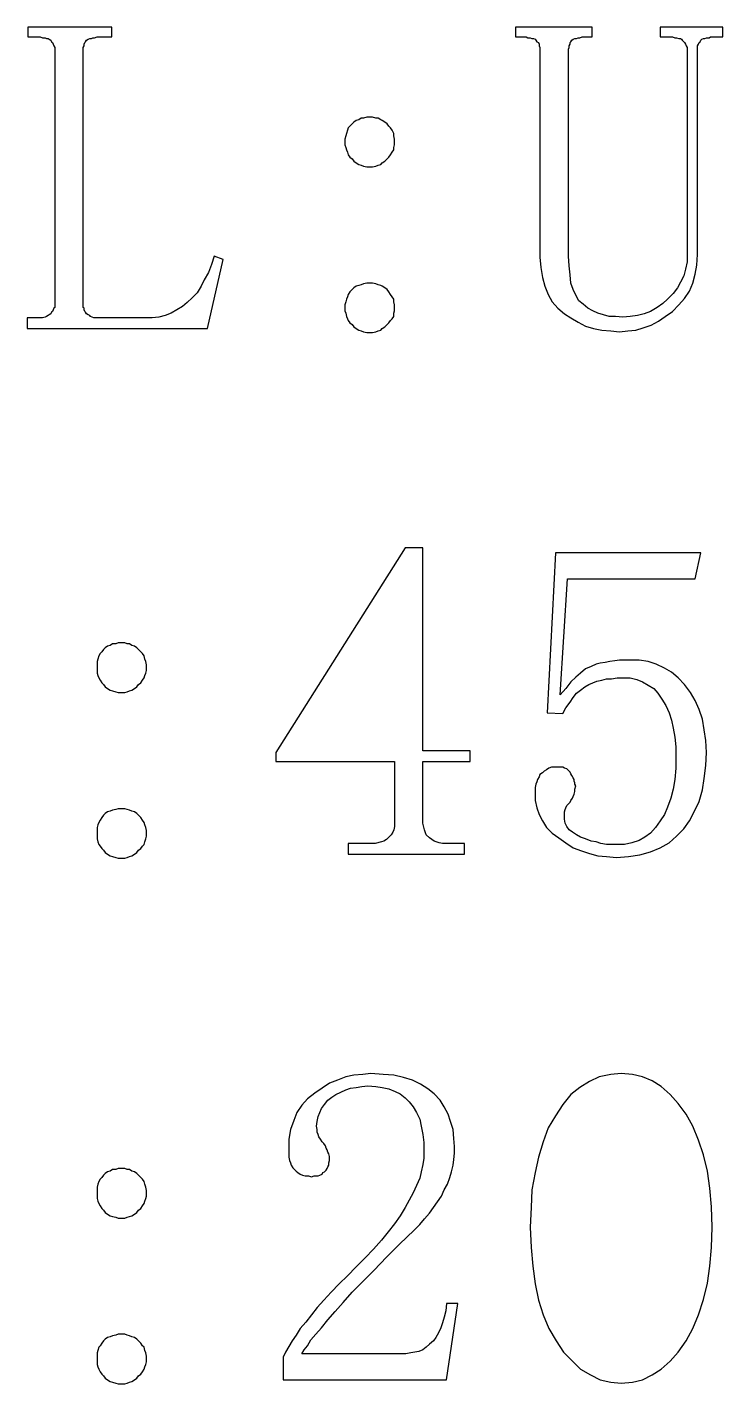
# Model space of a CAD drawing. Extents: x -275 to 275, y -225 to 225.
# Drawn here: x -250.18 to -241.62, y -192.98 to -176.28 of the extents above; entities that cross this region are included whole.
import ezdxf

# ---------------------------------------------------------------- set-up
doc = ezdxf.new("R2010")
doc.units = 0
doc.header["$MEASUREMENT"] = 0
doc.layers.get('0').update_dxf_attribs({"linetype": 'CONTINUOUS'})

msp = doc.modelspace()

# ---------------------------------------------------------------- linework, layer by layer
for points in [[(-249.49, -179.7), (-249.49, -179.68), (-249.49, -179.68), (-249.49, -176.57), (-249.49, -176.57), (-249.49, -176.55), (-249.49, -176.55), (-249.49, -176.53), (-249.49, -176.53), (-249.48, -176.51), (-249.48, -176.51), (-249.48, -176.49), (-249.48, -176.49), (-249.47, -176.47), (-249.47, -176.47), (-249.46, -176.46), (-249.46, -176.46), (-249.45, -176.44), (-249.45, -176.44), (-249.43, -176.43), (-249.43, -176.43), (-249.41, -176.42), (-249.41, -176.42), (-249.39, -176.42), (-249.39, -176.42), (-249.37, -176.41), (-249.37, -176.41), (-249.35, -176.41), (-249.35, -176.41), (-249.32, -176.4), (-249.32, -176.4), (-249.3, -176.4), (-249.3, -176.4), (-249.14, -176.4), (-249.14, -176.4), (-249.14, -176.28), (-249.14, -176.28), (-250.17, -176.28), (-250.17, -176.28), (-250.17, -176.4), (-250.17, -176.4), (-250.05, -176.4), (-250.05, -176.4), (-250.02, -176.4), (-250.02, -176.4), (-249.99, -176.41), (-249.99, -176.41), (-249.96, -176.41), (-249.96, -176.41), (-249.94, -176.42), (-249.94, -176.42), (-249.92, -176.42), (-249.92, -176.42), (-249.91, -176.43), (-249.91, -176.43), (-249.89, -176.44), (-249.89, -176.44), (-249.88, -176.46), (-249.88, -176.46), (-249.87, -176.47), (-249.87, -176.47), (-249.86, -176.49), (-249.86, -176.49), (-249.85, -176.51), (-249.85, -176.51), (-249.84, -176.53), (-249.84, -176.53), (-249.84, -176.55), (-249.84, -176.55), (-249.84, -176.57), (-249.84, -176.57), (-249.84, -179.68), (-249.84, -179.68), (-249.84, -179.7), (-249.84, -179.7), (-249.84, -179.73), (-249.84, -179.73), (-249.85, -179.74), (-249.85, -179.74), (-249.86, -179.76), (-249.86, -179.76), (-249.87, -179.78), (-249.87, -179.78), (-249.88, -179.79), (-249.88, -179.79), (-249.89, -179.81), (-249.89, -179.81), (-249.91, -179.82), (-249.91, -179.82), (-249.92, -179.83), (-249.92, -179.83), (-249.94, -179.84), (-249.94, -179.84), (-249.96, -179.85), (-249.96, -179.85), (-249.99, -179.86), (-249.99, -179.86), (-250.02, -179.86), (-250.02, -179.86), (-250.05, -179.86), (-250.05, -179.86), (-250.18, -179.86), (-250.18, -179.86), (-250.18, -179.99), (-250.18, -179.99), (-247.96, -179.99), (-247.96, -179.99), (-247.77, -179.14), (-247.77, -179.14), (-247.88, -179.1), (-247.88, -179.1), (-247.91, -179.2), (-247.91, -179.2), (-247.95, -179.3), (-247.95, -179.3), (-248, -179.39), (-248, -179.39), (-248.04, -179.47), (-248.04, -179.47), (-248.09, -179.55), (-248.09, -179.55), (-248.15, -179.61), (-248.15, -179.61), (-248.21, -179.67), (-248.21, -179.67), (-248.27, -179.72), (-248.27, -179.72), (-248.34, -179.76), (-248.34, -179.76), (-248.41, -179.8), (-248.41, -179.8), (-248.48, -179.83), (-248.48, -179.83), (-248.56, -179.85), (-248.56, -179.85), (-248.64, -179.86), (-248.64, -179.86), (-248.73, -179.86), (-248.73, -179.86), (-249.31, -179.86), (-249.31, -179.86), (-249.33, -179.86), (-249.33, -179.86), (-249.36, -179.86), (-249.36, -179.86), (-249.38, -179.85), (-249.38, -179.85), (-249.4, -179.84), (-249.4, -179.84), (-249.41, -179.83), (-249.41, -179.83), (-249.43, -179.82), (-249.43, -179.82), (-249.45, -179.81), (-249.45, -179.81), (-249.46, -179.79), (-249.46, -179.79), (-249.47, -179.78), (-249.47, -179.78), (-249.48, -179.76), (-249.48, -179.76), (-249.48, -179.74), (-249.48, -179.74), (-249.49, -179.73), (-249.49, -179.73), (-249.49, -179.7)], [(-242.76, -179.84), (-242.85, -179.85), (-242.85, -179.85), (-242.94, -179.84), (-242.94, -179.84), (-243.02, -179.84), (-243.02, -179.84), (-243.09, -179.82), (-243.09, -179.82), (-243.16, -179.8), (-243.16, -179.8), (-243.22, -179.77), (-243.22, -179.77), (-243.28, -179.74), (-243.28, -179.74), (-243.34, -179.69), (-243.34, -179.69), (-243.39, -179.65), (-243.39, -179.65), (-243.43, -179.58), (-243.43, -179.58), (-243.46, -179.51), (-243.46, -179.51), (-243.49, -179.43), (-243.49, -179.43), (-243.5, -179.33), (-243.5, -179.33), (-243.51, -179.22), (-243.51, -179.22), (-243.52, -179.1), (-243.52, -179.1), (-243.52, -176.57), (-243.52, -176.57), (-243.52, -176.55), (-243.52, -176.55), (-243.51, -176.53), (-243.51, -176.53), (-243.51, -176.51), (-243.51, -176.51), (-243.5, -176.49), (-243.5, -176.49), (-243.5, -176.47), (-243.5, -176.47), (-243.49, -176.46), (-243.49, -176.46), (-243.48, -176.44), (-243.48, -176.44), (-243.46, -176.43), (-243.46, -176.43), (-243.44, -176.42), (-243.44, -176.42), (-243.42, -176.42), (-243.42, -176.42), (-243.4, -176.41), (-243.4, -176.41), (-243.38, -176.41), (-243.38, -176.41), (-243.35, -176.4), (-243.35, -176.4), (-243.32, -176.4), (-243.32, -176.4), (-243.23, -176.4), (-243.23, -176.4), (-243.23, -176.28), (-243.23, -176.28), (-244.17, -176.28), (-244.17, -176.28), (-244.17, -176.4), (-244.17, -176.4), (-244.07, -176.4), (-244.07, -176.4), (-244.04, -176.4), (-244.04, -176.4), (-244.02, -176.41), (-244.02, -176.41), (-243.99, -176.41), (-243.99, -176.41), (-243.97, -176.42), (-243.97, -176.42), (-243.95, -176.42), (-243.95, -176.42), (-243.93, -176.43), (-243.93, -176.43), (-243.92, -176.44), (-243.92, -176.44), (-243.91, -176.46), (-243.91, -176.46), (-243.89, -176.47), (-243.89, -176.47), (-243.88, -176.49), (-243.88, -176.49), (-243.88, -176.51), (-243.88, -176.51), (-243.87, -176.53), (-243.87, -176.53), (-243.87, -176.55), (-243.87, -176.55), (-243.87, -176.57), (-243.87, -176.57), (-243.87, -179.11), (-243.87, -179.11), (-243.86, -179.24), (-243.86, -179.24), (-243.84, -179.36), (-243.84, -179.36), (-243.81, -179.47), (-243.81, -179.47), (-243.77, -179.57), (-243.77, -179.57), (-243.72, -179.66), (-243.72, -179.66), (-243.65, -179.74), (-243.65, -179.74), (-243.57, -179.81), (-243.57, -179.81), (-243.49, -179.86), (-243.49, -179.86), (-243.4, -179.91), (-243.4, -179.91), (-243.31, -179.96), (-243.31, -179.96), (-243.21, -179.99), (-243.21, -179.99), (-243.11, -180.01), (-243.11, -180.01), (-243, -180.02), (-243, -180.02), (-242.89, -180.03), (-242.89, -180.03), (-242.79, -180.02), (-242.79, -180.02), (-242.69, -180.01), (-242.69, -180.01), (-242.6, -179.98), (-242.6, -179.98), (-242.5, -179.95), (-242.5, -179.95), (-242.41, -179.9), (-242.41, -179.9), (-242.33, -179.84), (-242.33, -179.84), (-242.24, -179.78), (-242.24, -179.78), (-242.16, -179.7), (-242.16, -179.7), (-242.09, -179.62), (-242.09, -179.62), (-242.03, -179.53), (-242.03, -179.53), (-241.99, -179.43), (-241.99, -179.43), (-241.96, -179.32), (-241.96, -179.32), (-241.94, -179.21), (-241.94, -179.21), (-241.93, -179.08), (-241.93, -179.08), (-241.93, -176.57), (-241.93, -176.57), (-241.93, -176.55), (-241.93, -176.55), (-241.93, -176.53), (-241.93, -176.53), (-241.93, -176.51), (-241.93, -176.51), (-241.92, -176.49), (-241.92, -176.49), (-241.91, -176.47), (-241.91, -176.47), (-241.9, -176.46), (-241.9, -176.46), (-241.89, -176.44), (-241.89, -176.44), (-241.88, -176.43), (-241.88, -176.43), (-241.86, -176.42), (-241.86, -176.42), (-241.84, -176.42), (-241.84, -176.42), (-241.82, -176.41), (-241.82, -176.41), (-241.79, -176.41), (-241.79, -176.41), (-241.77, -176.4), (-241.77, -176.4), (-241.74, -176.4), (-241.74, -176.4), (-241.62, -176.4), (-241.62, -176.4), (-241.62, -176.28), (-241.62, -176.28), (-242.39, -176.28), (-242.39, -176.28), (-242.39, -176.4), (-242.39, -176.4), (-242.27, -176.4), (-242.27, -176.4), (-242.24, -176.4), (-242.24, -176.4), (-242.21, -176.41), (-242.21, -176.41), (-242.19, -176.41), (-242.19, -176.41), (-242.16, -176.42), (-242.16, -176.42), (-242.14, -176.42), (-242.14, -176.42), (-242.13, -176.43), (-242.13, -176.43), (-242.12, -176.44), (-242.12, -176.44), (-242.1, -176.46), (-242.1, -176.46), (-242.09, -176.47), (-242.09, -176.47), (-242.08, -176.49), (-242.08, -176.49), (-242.07, -176.51), (-242.07, -176.51), (-242.06, -176.53), (-242.06, -176.53), (-242.06, -176.55), (-242.06, -176.55), (-242.06, -176.57), (-242.06, -176.57), (-242.06, -179.08), (-242.06, -179.08), (-242.06, -179.17), (-242.06, -179.17), (-242.08, -179.26), (-242.08, -179.26), (-242.1, -179.34), (-242.1, -179.34), (-242.14, -179.42), (-242.14, -179.42), (-242.18, -179.49), (-242.18, -179.49), (-242.23, -179.56), (-242.23, -179.56), (-242.3, -179.63), (-242.3, -179.63), (-242.36, -179.68), (-242.36, -179.68), (-242.43, -179.73), (-242.43, -179.73), (-242.51, -179.78), (-242.51, -179.78), (-242.59, -179.81), (-242.59, -179.81), (-242.67, -179.83), (-242.67, -179.83), (-242.76, -179.84)], [(-245.66, -177.73), (-245.66, -177.69), (-245.66, -177.69), (-245.66, -177.66), (-245.66, -177.66), (-245.67, -177.62), (-245.67, -177.62), (-245.67, -177.59), (-245.67, -177.59), (-245.69, -177.55), (-245.69, -177.55), (-245.71, -177.52), (-245.71, -177.52), (-245.73, -177.5), (-245.73, -177.5), (-245.75, -177.47), (-245.75, -177.47), (-245.78, -177.45), (-245.78, -177.45), (-245.81, -177.43), (-245.81, -177.43), (-245.83, -177.42), (-245.83, -177.42), (-245.86, -177.4), (-245.86, -177.4), (-245.89, -177.4), (-245.89, -177.4), (-245.93, -177.39), (-245.93, -177.39), (-245.96, -177.39), (-245.96, -177.39), (-246, -177.39), (-246, -177.39), (-246.04, -177.4), (-246.04, -177.4), (-246.07, -177.4), (-246.07, -177.4), (-246.1, -177.42), (-246.1, -177.42), (-246.13, -177.43), (-246.13, -177.43), (-246.16, -177.45), (-246.16, -177.45), (-246.18, -177.47), (-246.18, -177.47), (-246.21, -177.5), (-246.21, -177.5), (-246.23, -177.52), (-246.23, -177.52), (-246.24, -177.55), (-246.24, -177.55), (-246.25, -177.59), (-246.25, -177.59), (-246.26, -177.62), (-246.26, -177.62), (-246.27, -177.66), (-246.27, -177.66), (-246.27, -177.69), (-246.27, -177.69), (-246.27, -177.73), (-246.27, -177.73), (-246.26, -177.76), (-246.26, -177.76), (-246.25, -177.79), (-246.25, -177.79), (-246.24, -177.82), (-246.24, -177.82), (-246.23, -177.85), (-246.23, -177.85), (-246.21, -177.88), (-246.21, -177.88), (-246.18, -177.9), (-246.18, -177.9), (-246.16, -177.93), (-246.16, -177.93), (-246.13, -177.95), (-246.13, -177.95), (-246.1, -177.97), (-246.1, -177.97), (-246.07, -177.98), (-246.07, -177.98), (-246.04, -177.99), (-246.04, -177.99), (-246, -178), (-246, -178), (-245.96, -178), (-245.96, -178), (-245.93, -178), (-245.93, -178), (-245.89, -177.99), (-245.89, -177.99), (-245.86, -177.98), (-245.86, -177.98), (-245.83, -177.97), (-245.83, -177.97), (-245.81, -177.95), (-245.81, -177.95), (-245.78, -177.93), (-245.78, -177.93), (-245.75, -177.9), (-245.75, -177.9), (-245.73, -177.88), (-245.73, -177.88), (-245.71, -177.85), (-245.71, -177.85), (-245.69, -177.82), (-245.69, -177.82), (-245.67, -177.79), (-245.67, -177.79), (-245.67, -177.76), (-245.67, -177.76), (-245.66, -177.73)], [(-245.66, -179.77), (-245.66, -179.74), (-245.66, -179.74), (-245.66, -179.7), (-245.66, -179.7), (-245.67, -179.66), (-245.67, -179.66), (-245.67, -179.63), (-245.67, -179.63), (-245.69, -179.6), (-245.69, -179.6), (-245.71, -179.57), (-245.71, -179.57), (-245.73, -179.54), (-245.73, -179.54), (-245.75, -179.51), (-245.75, -179.51), (-245.78, -179.49), (-245.78, -179.49), (-245.81, -179.47), (-245.81, -179.47), (-245.83, -179.46), (-245.83, -179.46), (-245.86, -179.45), (-245.86, -179.45), (-245.89, -179.44), (-245.89, -179.44), (-245.93, -179.43), (-245.93, -179.43), (-245.96, -179.43), (-245.96, -179.43), (-246, -179.43), (-246, -179.43), (-246.04, -179.44), (-246.04, -179.44), (-246.07, -179.45), (-246.07, -179.45), (-246.1, -179.46), (-246.1, -179.46), (-246.13, -179.47), (-246.13, -179.47), (-246.16, -179.49), (-246.16, -179.49), (-246.18, -179.51), (-246.18, -179.51), (-246.21, -179.54), (-246.21, -179.54), (-246.23, -179.57), (-246.23, -179.57), (-246.24, -179.6), (-246.24, -179.6), (-246.25, -179.63), (-246.25, -179.63), (-246.26, -179.66), (-246.26, -179.66), (-246.27, -179.7), (-246.27, -179.7), (-246.27, -179.74), (-246.27, -179.74), (-246.27, -179.77), (-246.27, -179.77), (-246.26, -179.8), (-246.26, -179.8), (-246.25, -179.84), (-246.25, -179.84), (-246.24, -179.87), (-246.24, -179.87), (-246.23, -179.89), (-246.23, -179.89), (-246.21, -179.92), (-246.21, -179.92), (-246.18, -179.94), (-246.18, -179.94), (-246.16, -179.97), (-246.16, -179.97), (-246.13, -179.99), (-246.13, -179.99), (-246.1, -180.01), (-246.1, -180.01), (-246.07, -180.02), (-246.07, -180.02), (-246.04, -180.03), (-246.04, -180.03), (-246, -180.04), (-246, -180.04), (-245.96, -180.04), (-245.96, -180.04), (-245.93, -180.04), (-245.93, -180.04), (-245.89, -180.03), (-245.89, -180.03), (-245.86, -180.02), (-245.86, -180.02), (-245.83, -180.01), (-245.83, -180.01), (-245.81, -179.99), (-245.81, -179.99), (-245.78, -179.97), (-245.78, -179.97), (-245.75, -179.94), (-245.75, -179.94), (-245.73, -179.92), (-245.73, -179.92), (-245.71, -179.89), (-245.71, -179.89), (-245.69, -179.87), (-245.69, -179.87), (-245.67, -179.84), (-245.67, -179.84), (-245.67, -179.8), (-245.67, -179.8), (-245.66, -179.77)], [(-245.31, -182.69), (-245.53, -182.69), (-245.53, -182.69), (-247.12, -185.21), (-247.12, -185.21), (-247.12, -185.32), (-247.12, -185.32), (-245.66, -185.32), (-245.66, -185.32), (-245.66, -186.12), (-245.66, -186.12), (-245.67, -186.16), (-245.67, -186.16), (-245.68, -186.19), (-245.68, -186.19), (-245.7, -186.22), (-245.7, -186.22), (-245.76, -186.28), (-245.76, -186.28), (-245.79, -186.3), (-245.79, -186.3), (-245.82, -186.31), (-245.82, -186.31), (-245.9, -186.33), (-245.9, -186.33), (-246.23, -186.33), (-246.23, -186.33), (-246.23, -186.46), (-246.23, -186.46), (-244.8, -186.46), (-244.8, -186.46), (-244.8, -186.33), (-244.8, -186.33), (-245.07, -186.33), (-245.07, -186.33), (-245.11, -186.32), (-245.11, -186.32), (-245.17, -186.3), (-245.17, -186.3), (-245.23, -186.26), (-245.23, -186.26), (-245.27, -186.22), (-245.27, -186.22), (-245.29, -186.16), (-245.29, -186.16), (-245.31, -186.08), (-245.31, -186.08), (-245.31, -185.32), (-245.31, -185.32), (-244.73, -185.32), (-244.73, -185.32), (-244.73, -185.19), (-244.73, -185.19), (-245.31, -185.19), (-245.31, -185.19), (-245.31, -182.69)], [(-242.65, -184.07), (-242.77, -184.07), (-242.77, -184.07), (-242.83, -184.07), (-242.83, -184.07), (-242.89, -184.07), (-242.89, -184.07), (-242.95, -184.08), (-242.95, -184.08), (-243.01, -184.09), (-243.01, -184.09), (-243.07, -184.1), (-243.07, -184.1), (-243.13, -184.11), (-243.13, -184.11), (-243.18, -184.12), (-243.18, -184.12), (-243.24, -184.15), (-243.24, -184.15), (-243.31, -184.18), (-243.31, -184.18), (-243.37, -184.23), (-243.37, -184.23), (-243.43, -184.28), (-243.43, -184.28), (-243.49, -184.34), (-243.49, -184.34), (-243.55, -184.42), (-243.55, -184.42), (-243.62, -184.5), (-243.62, -184.5), (-243.53, -183.07), (-243.53, -183.07), (-241.96, -183.07), (-241.96, -183.07), (-241.89, -182.75), (-241.89, -182.75), (-243.68, -182.75), (-243.68, -182.75), (-243.78, -184.72), (-243.78, -184.72), (-243.59, -184.73), (-243.59, -184.73), (-243.55, -184.66), (-243.55, -184.66), (-243.5, -184.59), (-243.5, -184.59), (-243.46, -184.53), (-243.46, -184.53), (-243.42, -184.48), (-243.42, -184.48), (-243.37, -184.44), (-243.37, -184.44), (-243.32, -184.4), (-243.32, -184.4), (-243.27, -184.37), (-243.27, -184.37), (-243.22, -184.35), (-243.22, -184.35), (-243.17, -184.33), (-243.17, -184.33), (-243.11, -184.32), (-243.11, -184.32), (-243.05, -184.3), (-243.05, -184.3), (-242.99, -184.3), (-242.99, -184.3), (-242.92, -184.29), (-242.92, -184.29), (-242.85, -184.29), (-242.85, -184.29), (-242.76, -184.29), (-242.76, -184.29), (-242.68, -184.31), (-242.68, -184.31), (-242.61, -184.34), (-242.61, -184.34), (-242.54, -184.38), (-242.54, -184.38), (-242.47, -184.42), (-242.47, -184.42), (-242.42, -184.48), (-242.42, -184.48), (-242.37, -184.55), (-242.37, -184.55), (-242.32, -184.63), (-242.32, -184.63), (-242.28, -184.72), (-242.28, -184.72), (-242.25, -184.81), (-242.25, -184.81), (-242.23, -184.91), (-242.23, -184.91), (-242.21, -185.02), (-242.21, -185.02), (-242.2, -185.14), (-242.2, -185.14), (-242.2, -185.26), (-242.2, -185.26), (-242.2, -185.4), (-242.2, -185.4), (-242.21, -185.54), (-242.21, -185.54), (-242.23, -185.66), (-242.23, -185.66), (-242.26, -185.77), (-242.26, -185.77), (-242.3, -185.88), (-242.3, -185.88), (-242.34, -185.97), (-242.34, -185.97), (-242.39, -186.05), (-242.39, -186.05), (-242.45, -186.13), (-242.45, -186.13), (-242.51, -186.2), (-242.51, -186.2), (-242.58, -186.25), (-242.58, -186.25), (-242.65, -186.29), (-242.65, -186.29), (-242.74, -186.32), (-242.74, -186.32), (-242.83, -186.34), (-242.83, -186.34), (-242.92, -186.34), (-242.92, -186.34), (-242.99, -186.34), (-242.99, -186.34), (-243.05, -186.34), (-243.05, -186.34), (-243.12, -186.33), (-243.12, -186.33), (-243.18, -186.31), (-243.18, -186.31), (-243.24, -186.3), (-243.24, -186.3), (-243.31, -186.27), (-243.31, -186.27), (-243.37, -186.25), (-243.37, -186.25), (-243.42, -186.22), (-243.42, -186.22), (-243.47, -186.19), (-243.47, -186.19), (-243.51, -186.16), (-243.51, -186.16), (-243.54, -186.12), (-243.54, -186.12), (-243.56, -186.08), (-243.56, -186.08), (-243.57, -186.03), (-243.57, -186.03), (-243.57, -185.98), (-243.57, -185.98), (-243.57, -185.96), (-243.57, -185.96), (-243.57, -185.94), (-243.57, -185.94), (-243.56, -185.91), (-243.56, -185.91), (-243.55, -185.89), (-243.55, -185.89), (-243.54, -185.86), (-243.54, -185.86), (-243.52, -185.84), (-243.52, -185.84), (-243.5, -185.82), (-243.5, -185.82), (-243.49, -185.8), (-243.49, -185.8), (-243.47, -185.77), (-243.47, -185.77), (-243.46, -185.75), (-243.46, -185.75), (-243.45, -185.72), (-243.45, -185.72), (-243.44, -185.69), (-243.44, -185.69), (-243.44, -185.66), (-243.44, -185.66), (-243.43, -185.62), (-243.43, -185.62), (-243.44, -185.6), (-243.44, -185.6), (-243.44, -185.58), (-243.44, -185.58), (-243.45, -185.56), (-243.45, -185.56), (-243.45, -185.54), (-243.45, -185.54), (-243.46, -185.52), (-243.46, -185.52), (-243.48, -185.49), (-243.48, -185.49), (-243.49, -185.47), (-243.49, -185.47), (-243.5, -185.45), (-243.5, -185.45), (-243.52, -185.43), (-243.52, -185.43), (-243.54, -185.41), (-243.54, -185.41), (-243.57, -185.4), (-243.57, -185.4), (-243.59, -185.39), (-243.59, -185.39), (-243.62, -185.39), (-243.62, -185.39), (-243.66, -185.39), (-243.66, -185.39), (-243.7, -185.39), (-243.7, -185.39), (-243.73, -185.39), (-243.73, -185.39), (-243.76, -185.4), (-243.76, -185.4), (-243.79, -185.42), (-243.79, -185.42), (-243.82, -185.44), (-243.82, -185.44), (-243.84, -185.46), (-243.84, -185.46), (-243.87, -185.48), (-243.87, -185.48), (-243.88, -185.51), (-243.88, -185.51), (-243.9, -185.54), (-243.9, -185.54), (-243.91, -185.57), (-243.91, -185.57), (-243.92, -185.6), (-243.92, -185.6), (-243.93, -185.64), (-243.93, -185.64), (-243.93, -185.67), (-243.93, -185.67), (-243.93, -185.71), (-243.93, -185.71), (-243.93, -185.8), (-243.93, -185.8), (-243.91, -185.89), (-243.91, -185.89), (-243.88, -185.97), (-243.88, -185.97), (-243.84, -186.05), (-243.84, -186.05), (-243.79, -186.13), (-243.79, -186.13), (-243.72, -186.2), (-243.72, -186.2), (-243.64, -186.26), (-243.64, -186.26), (-243.55, -186.32), (-243.55, -186.32), (-243.46, -186.38), (-243.46, -186.38), (-243.36, -186.42), (-243.36, -186.42), (-243.26, -186.45), (-243.26, -186.45), (-243.16, -186.48), (-243.16, -186.48), (-243.05, -186.49), (-243.05, -186.49), (-242.93, -186.5), (-242.93, -186.5), (-242.78, -186.49), (-242.78, -186.49), (-242.64, -186.47), (-242.64, -186.47), (-242.51, -186.43), (-242.51, -186.43), (-242.39, -186.38), (-242.39, -186.38), (-242.28, -186.32), (-242.28, -186.32), (-242.19, -186.24), (-242.19, -186.24), (-242.1, -186.15), (-242.1, -186.15), (-242.03, -186.05), (-242.03, -186.05), (-241.97, -185.93), (-241.97, -185.93), (-241.91, -185.81), (-241.91, -185.81), (-241.87, -185.67), (-241.87, -185.67), (-241.85, -185.53), (-241.85, -185.53), (-241.83, -185.37), (-241.83, -185.37), (-241.82, -185.21), (-241.82, -185.21), (-241.83, -185.06), (-241.83, -185.06), (-241.85, -184.93), (-241.85, -184.93), (-241.87, -184.8), (-241.87, -184.8), (-241.91, -184.68), (-241.91, -184.68), (-241.96, -184.57), (-241.96, -184.57), (-242.02, -184.47), (-242.02, -184.47), (-242.09, -184.37), (-242.09, -184.37), (-242.17, -184.29), (-242.17, -184.29), (-242.25, -184.22), (-242.25, -184.22), (-242.34, -184.17), (-242.34, -184.17), (-242.44, -184.12), (-242.44, -184.12), (-242.54, -184.09), (-242.54, -184.09), (-242.65, -184.07)], [(-248.71, -184.2), (-248.71, -184.16), (-248.71, -184.16), (-248.71, -184.13), (-248.71, -184.13), (-248.72, -184.09), (-248.72, -184.09), (-248.73, -184.06), (-248.73, -184.06), (-248.74, -184.02), (-248.74, -184.02), (-248.76, -183.99), (-248.76, -183.99), (-248.78, -183.97), (-248.78, -183.97), (-248.81, -183.94), (-248.81, -183.94), (-248.83, -183.92), (-248.83, -183.92), (-248.86, -183.9), (-248.86, -183.9), (-248.89, -183.89), (-248.89, -183.89), (-248.92, -183.87), (-248.92, -183.87), (-248.95, -183.87), (-248.95, -183.87), (-248.98, -183.86), (-248.98, -183.86), (-249.02, -183.86), (-249.02, -183.86), (-249.06, -183.86), (-249.06, -183.86), (-249.09, -183.87), (-249.09, -183.87), (-249.13, -183.87), (-249.13, -183.87), (-249.16, -183.89), (-249.16, -183.89), (-249.19, -183.9), (-249.19, -183.9), (-249.22, -183.92), (-249.22, -183.92), (-249.24, -183.94), (-249.24, -183.94), (-249.26, -183.97), (-249.26, -183.97), (-249.28, -183.99), (-249.28, -183.99), (-249.3, -184.02), (-249.3, -184.02), (-249.31, -184.06), (-249.31, -184.06), (-249.32, -184.09), (-249.32, -184.09), (-249.32, -184.13), (-249.32, -184.13), (-249.32, -184.16), (-249.32, -184.16), (-249.32, -184.2), (-249.32, -184.2), (-249.32, -184.23), (-249.32, -184.23), (-249.31, -184.26), (-249.31, -184.26), (-249.3, -184.29), (-249.3, -184.29), (-249.28, -184.32), (-249.28, -184.32), (-249.26, -184.35), (-249.26, -184.35), (-249.24, -184.37), (-249.24, -184.37), (-249.22, -184.4), (-249.22, -184.4), (-249.19, -184.42), (-249.19, -184.42), (-249.16, -184.44), (-249.16, -184.44), (-249.13, -184.45), (-249.13, -184.45), (-249.09, -184.46), (-249.09, -184.46), (-249.06, -184.47), (-249.06, -184.47), (-249.02, -184.47), (-249.02, -184.47), (-248.98, -184.47), (-248.98, -184.47), (-248.95, -184.46), (-248.95, -184.46), (-248.92, -184.45), (-248.92, -184.45), (-248.89, -184.44), (-248.89, -184.44), (-248.86, -184.42), (-248.86, -184.42), (-248.83, -184.4), (-248.83, -184.4), (-248.81, -184.37), (-248.81, -184.37), (-248.78, -184.35), (-248.78, -184.35), (-248.76, -184.32), (-248.76, -184.32), (-248.74, -184.29), (-248.74, -184.29), (-248.73, -184.26), (-248.73, -184.26), (-248.72, -184.23), (-248.72, -184.23), (-248.71, -184.2)], [(-248.71, -186.24), (-248.71, -186.21), (-248.71, -186.21), (-248.71, -186.17), (-248.71, -186.17), (-248.72, -186.13), (-248.72, -186.13), (-248.73, -186.1), (-248.73, -186.1), (-248.74, -186.07), (-248.74, -186.07), (-248.76, -186.04), (-248.76, -186.04), (-248.78, -186.01), (-248.78, -186.01), (-248.81, -185.98), (-248.81, -185.98), (-248.83, -185.96), (-248.83, -185.96), (-248.86, -185.94), (-248.86, -185.94), (-248.89, -185.93), (-248.89, -185.93), (-248.92, -185.92), (-248.92, -185.92), (-248.95, -185.91), (-248.95, -185.91), (-248.98, -185.9), (-248.98, -185.9), (-249.02, -185.9), (-249.02, -185.9), (-249.06, -185.9), (-249.06, -185.9), (-249.09, -185.91), (-249.09, -185.91), (-249.13, -185.92), (-249.13, -185.92), (-249.16, -185.93), (-249.16, -185.93), (-249.19, -185.94), (-249.19, -185.94), (-249.22, -185.96), (-249.22, -185.96), (-249.24, -185.98), (-249.24, -185.98), (-249.26, -186.01), (-249.26, -186.01), (-249.28, -186.04), (-249.28, -186.04), (-249.3, -186.07), (-249.3, -186.07), (-249.31, -186.1), (-249.31, -186.1), (-249.32, -186.13), (-249.32, -186.13), (-249.32, -186.17), (-249.32, -186.17), (-249.32, -186.21), (-249.32, -186.21), (-249.32, -186.24), (-249.32, -186.24), (-249.32, -186.27), (-249.32, -186.27), (-249.31, -186.31), (-249.31, -186.31), (-249.3, -186.34), (-249.3, -186.34), (-249.28, -186.36), (-249.28, -186.36), (-249.26, -186.39), (-249.26, -186.39), (-249.24, -186.41), (-249.24, -186.41), (-249.22, -186.44), (-249.22, -186.44), (-249.19, -186.46), (-249.19, -186.46), (-249.16, -186.48), (-249.16, -186.48), (-249.13, -186.49), (-249.13, -186.49), (-249.09, -186.5), (-249.09, -186.5), (-249.06, -186.51), (-249.06, -186.51), (-249.02, -186.51), (-249.02, -186.51), (-248.98, -186.51), (-248.98, -186.51), (-248.95, -186.5), (-248.95, -186.5), (-248.92, -186.49), (-248.92, -186.49), (-248.89, -186.48), (-248.89, -186.48), (-248.86, -186.46), (-248.86, -186.46), (-248.83, -186.44), (-248.83, -186.44), (-248.81, -186.41), (-248.81, -186.41), (-248.78, -186.39), (-248.78, -186.39), (-248.76, -186.36), (-248.76, -186.36), (-248.74, -186.34), (-248.74, -186.34), (-248.73, -186.31), (-248.73, -186.31), (-248.72, -186.27), (-248.72, -186.27), (-248.71, -186.24)], [(-245.3, -190.01), (-245.3, -190.12), (-245.3, -190.12), (-245.3, -190.2), (-245.3, -190.2), (-245.31, -190.28), (-245.31, -190.28), (-245.33, -190.37), (-245.33, -190.37), (-245.35, -190.45), (-245.35, -190.45), (-245.39, -190.54), (-245.39, -190.54), (-245.43, -190.63), (-245.43, -190.63), (-245.48, -190.72), (-245.48, -190.72), (-245.53, -190.81), (-245.53, -190.81), (-245.59, -190.91), (-245.59, -190.91), (-245.66, -191.01), (-245.66, -191.01), (-245.74, -191.11), (-245.74, -191.11), (-245.82, -191.21), (-245.82, -191.21), (-245.92, -191.32), (-245.92, -191.32), (-246.02, -191.43), (-246.02, -191.43), (-246.13, -191.54), (-246.13, -191.54), (-246.24, -191.65), (-246.24, -191.65), (-246.34, -191.75), (-246.34, -191.75), (-246.44, -191.85), (-246.44, -191.85), (-246.53, -191.95), (-246.53, -191.95), (-246.61, -192.04), (-246.61, -192.04), (-246.68, -192.13), (-246.68, -192.13), (-246.75, -192.22), (-246.75, -192.22), (-246.82, -192.3), (-246.82, -192.3), (-246.87, -192.38), (-246.87, -192.38), (-246.92, -192.45), (-246.92, -192.45), (-246.96, -192.52), (-246.96, -192.52), (-247, -192.59), (-247, -192.59), (-247.03, -192.65), (-247.03, -192.65), (-247.03, -192.93), (-247.03, -192.93), (-245.02, -192.93), (-245.02, -192.93), (-244.88, -191.99), (-244.88, -191.99), (-245.02, -191.99), (-245.02, -191.99), (-245.03, -192.08), (-245.03, -192.08), (-245.05, -192.16), (-245.05, -192.16), (-245.07, -192.23), (-245.07, -192.23), (-245.09, -192.29), (-245.09, -192.29), (-245.12, -192.35), (-245.12, -192.35), (-245.15, -192.41), (-245.15, -192.41), (-245.18, -192.45), (-245.18, -192.45), (-245.23, -192.49), (-245.23, -192.49), (-245.27, -192.53), (-245.27, -192.53), (-245.31, -192.56), (-245.31, -192.56), (-245.36, -192.58), (-245.36, -192.58), (-245.41, -192.59), (-245.41, -192.59), (-245.46, -192.6), (-245.46, -192.6), (-245.52, -192.61), (-245.52, -192.61), (-246.8, -192.61), (-246.8, -192.61), (-246.77, -192.56), (-246.77, -192.56), (-246.73, -192.51), (-246.73, -192.51), (-246.69, -192.44), (-246.69, -192.44), (-246.63, -192.37), (-246.63, -192.37), (-246.56, -192.29), (-246.56, -192.29), (-246.48, -192.19), (-246.48, -192.19), (-246.39, -192.09), (-246.39, -192.09), (-246.29, -191.98), (-246.29, -191.98), (-246.18, -191.85), (-246.18, -191.85), (-246.05, -191.72), (-246.05, -191.72), (-245.91, -191.58), (-245.91, -191.58), (-245.76, -191.42), (-245.76, -191.42), (-245.6, -191.26), (-245.6, -191.26), (-245.42, -191.09), (-245.42, -191.09), (-245.35, -191.02), (-245.35, -191.02), (-245.29, -190.95), (-245.29, -190.95), (-245.23, -190.88), (-245.23, -190.88), (-245.18, -190.81), (-245.18, -190.81), (-245.13, -190.74), (-245.13, -190.74), (-245.08, -190.67), (-245.08, -190.67), (-245.05, -190.59), (-245.05, -190.59), (-245.01, -190.52), (-245.01, -190.52), (-244.98, -190.44), (-244.98, -190.44), (-244.96, -190.37), (-244.96, -190.37), (-244.94, -190.29), (-244.94, -190.29), (-244.93, -190.22), (-244.93, -190.22), (-244.92, -190.14), (-244.92, -190.14), (-244.92, -190.06), (-244.92, -190.06), (-244.93, -189.96), (-244.93, -189.96), (-244.94, -189.85), (-244.94, -189.85), (-244.97, -189.75), (-244.97, -189.75), (-245, -189.66), (-245, -189.66), (-245.05, -189.57), (-245.05, -189.57), (-245.1, -189.49), (-245.1, -189.49), (-245.17, -189.41), (-245.17, -189.41), (-245.25, -189.35), (-245.25, -189.35), (-245.34, -189.29), (-245.34, -189.29), (-245.44, -189.24), (-245.44, -189.24), (-245.55, -189.21), (-245.55, -189.21), (-245.67, -189.18), (-245.67, -189.18), (-245.8, -189.17), (-245.8, -189.17), (-245.95, -189.16), (-245.95, -189.16), (-246.05, -189.17), (-246.05, -189.17), (-246.16, -189.18), (-246.16, -189.18), (-246.26, -189.2), (-246.26, -189.2), (-246.36, -189.24), (-246.36, -189.24), (-246.46, -189.28), (-246.46, -189.28), (-246.55, -189.34), (-246.55, -189.34), (-246.64, -189.4), (-246.64, -189.4), (-246.73, -189.47), (-246.73, -189.47), (-246.8, -189.55), (-246.8, -189.55), (-246.86, -189.64), (-246.86, -189.64), (-246.9, -189.74), (-246.9, -189.74), (-246.94, -189.85), (-246.94, -189.85), (-246.96, -189.97), (-246.96, -189.97), (-246.96, -190.09), (-246.96, -190.09), (-246.96, -190.14), (-246.96, -190.14), (-246.96, -190.19), (-246.96, -190.19), (-246.95, -190.23), (-246.95, -190.23), (-246.94, -190.26), (-246.94, -190.26), (-246.93, -190.29), (-246.93, -190.29), (-246.91, -190.32), (-246.91, -190.32), (-246.89, -190.34), (-246.89, -190.34), (-246.87, -190.36), (-246.87, -190.36), (-246.85, -190.38), (-246.85, -190.38), (-246.82, -190.4), (-246.82, -190.4), (-246.79, -190.41), (-246.79, -190.41), (-246.76, -190.42), (-246.76, -190.42), (-246.72, -190.42), (-246.72, -190.42), (-246.68, -190.43), (-246.68, -190.43), (-246.65, -190.42), (-246.65, -190.42), (-246.63, -190.42), (-246.63, -190.42), (-246.6, -190.42), (-246.6, -190.42), (-246.58, -190.41), (-246.58, -190.41), (-246.55, -190.4), (-246.55, -190.4), (-246.54, -190.38), (-246.54, -190.38), (-246.52, -190.37), (-246.52, -190.37), (-246.5, -190.35), (-246.5, -190.35), (-246.49, -190.33), (-246.49, -190.33), (-246.48, -190.31), (-246.48, -190.31), (-246.47, -190.29), (-246.47, -190.29), (-246.47, -190.26), (-246.47, -190.26), (-246.46, -190.23), (-246.46, -190.23), (-246.46, -190.2), (-246.46, -190.2), (-246.46, -190.18), (-246.46, -190.18), (-246.47, -190.15), (-246.47, -190.15), (-246.48, -190.13), (-246.48, -190.13), (-246.49, -190.1), (-246.49, -190.1), (-246.5, -190.08), (-246.5, -190.08), (-246.51, -190.05), (-246.51, -190.05), (-246.53, -190.02), (-246.53, -190.02), (-246.55, -190), (-246.55, -190), (-246.57, -189.97), (-246.57, -189.97), (-246.59, -189.94), (-246.59, -189.94), (-246.6, -189.91), (-246.6, -189.91), (-246.61, -189.88), (-246.61, -189.88), (-246.61, -189.85), (-246.61, -189.85), (-246.62, -189.81), (-246.62, -189.81), (-246.61, -189.75), (-246.61, -189.75), (-246.6, -189.69), (-246.6, -189.69), (-246.58, -189.64), (-246.58, -189.64), (-246.56, -189.59), (-246.56, -189.59), (-246.52, -189.54), (-246.52, -189.54), (-246.48, -189.49), (-246.48, -189.49), (-246.43, -189.45), (-246.43, -189.45), (-246.38, -189.42), (-246.38, -189.42), (-246.32, -189.39), (-246.32, -189.39), (-246.26, -189.36), (-246.26, -189.36), (-246.2, -189.34), (-246.2, -189.34), (-246.13, -189.33), (-246.13, -189.33), (-246.06, -189.32), (-246.06, -189.32), (-245.99, -189.31), (-245.99, -189.31), (-245.89, -189.32), (-245.89, -189.32), (-245.81, -189.33), (-245.81, -189.33), (-245.73, -189.35), (-245.73, -189.35), (-245.65, -189.38), (-245.65, -189.38), (-245.59, -189.41), (-245.59, -189.41), (-245.53, -189.46), (-245.53, -189.46), (-245.48, -189.51), (-245.48, -189.51), (-245.43, -189.57), (-245.43, -189.57), (-245.39, -189.64), (-245.39, -189.64), (-245.35, -189.72), (-245.35, -189.72), (-245.33, -189.81), (-245.33, -189.81), (-245.31, -189.91), (-245.31, -189.91), (-245.3, -190.01)], [(-242.87, -189.16), (-243, -189.17), (-243, -189.17), (-243.14, -189.2), (-243.14, -189.2), (-243.26, -189.26), (-243.26, -189.26), (-243.38, -189.33), (-243.38, -189.33), (-243.49, -189.42), (-243.49, -189.42), (-243.59, -189.54), (-243.59, -189.54), (-243.68, -189.68), (-243.68, -189.68), (-243.77, -189.83), (-243.77, -189.83), (-243.83, -190), (-243.83, -190), (-243.89, -190.19), (-243.89, -190.19), (-243.93, -190.38), (-243.93, -190.38), (-243.97, -190.59), (-243.97, -190.59), (-243.98, -190.81), (-243.98, -190.81), (-243.99, -191.05), (-243.99, -191.05), (-243.98, -191.3), (-243.98, -191.3), (-243.96, -191.53), (-243.96, -191.53), (-243.93, -191.75), (-243.93, -191.75), (-243.89, -191.95), (-243.89, -191.95), (-243.83, -192.13), (-243.83, -192.13), (-243.76, -192.3), (-243.76, -192.3), (-243.67, -192.45), (-243.67, -192.45), (-243.58, -192.59), (-243.58, -192.59), (-243.37, -192.8), (-243.37, -192.8), (-243.25, -192.87), (-243.25, -192.87), (-243.13, -192.93), (-243.13, -192.93), (-243, -192.96), (-243, -192.96), (-242.87, -192.97), (-242.87, -192.97), (-242.73, -192.96), (-242.73, -192.96), (-242.61, -192.93), (-242.61, -192.93), (-242.49, -192.87), (-242.49, -192.87), (-242.38, -192.8), (-242.38, -192.8), (-242.27, -192.7), (-242.27, -192.7), (-242.17, -192.59), (-242.17, -192.59), (-242.07, -192.45), (-242.07, -192.45), (-241.99, -192.3), (-241.99, -192.3), (-241.92, -192.13), (-241.92, -192.13), (-241.86, -191.94), (-241.86, -191.94), (-241.81, -191.74), (-241.81, -191.74), (-241.78, -191.53), (-241.78, -191.53), (-241.76, -191.3), (-241.76, -191.3), (-241.75, -191.05), (-241.75, -191.05), (-241.76, -190.8), (-241.76, -190.8), (-241.78, -190.57), (-241.78, -190.57), (-241.81, -190.36), (-241.81, -190.36), (-241.86, -190.16), (-241.86, -190.16), (-241.92, -189.98), (-241.92, -189.98), (-241.99, -189.81), (-241.99, -189.81), (-242.07, -189.66), (-242.07, -189.66), (-242.17, -189.53), (-242.17, -189.53), (-242.27, -189.42), (-242.27, -189.42), (-242.38, -189.32), (-242.38, -189.32), (-242.49, -189.25), (-242.49, -189.25), (-242.61, -189.2), (-242.61, -189.2), (-242.73, -189.17), (-242.73, -189.17), (-242.87, -189.16)], [(-248.71, -190.67), (-248.71, -190.63), (-248.71, -190.63), (-248.71, -190.6), (-248.71, -190.6), (-248.72, -190.56), (-248.72, -190.56), (-248.73, -190.52), (-248.73, -190.52), (-248.74, -190.49), (-248.74, -190.49), (-248.76, -190.46), (-248.76, -190.46), (-248.78, -190.44), (-248.78, -190.44), (-248.81, -190.41), (-248.81, -190.41), (-248.83, -190.39), (-248.83, -190.39), (-248.86, -190.37), (-248.86, -190.37), (-248.89, -190.36), (-248.89, -190.36), (-248.92, -190.34), (-248.92, -190.34), (-248.95, -190.34), (-248.95, -190.34), (-248.98, -190.33), (-248.98, -190.33), (-249.02, -190.33), (-249.02, -190.33), (-249.06, -190.33), (-249.06, -190.33), (-249.09, -190.34), (-249.09, -190.34), (-249.13, -190.34), (-249.13, -190.34), (-249.16, -190.36), (-249.16, -190.36), (-249.19, -190.37), (-249.19, -190.37), (-249.22, -190.39), (-249.22, -190.39), (-249.24, -190.41), (-249.24, -190.41), (-249.26, -190.44), (-249.26, -190.44), (-249.28, -190.46), (-249.28, -190.46), (-249.3, -190.49), (-249.3, -190.49), (-249.31, -190.52), (-249.31, -190.52), (-249.32, -190.56), (-249.32, -190.56), (-249.32, -190.6), (-249.32, -190.6), (-249.32, -190.63), (-249.32, -190.63), (-249.32, -190.67), (-249.32, -190.67), (-249.32, -190.7), (-249.32, -190.7), (-249.31, -190.73), (-249.31, -190.73), (-249.3, -190.76), (-249.3, -190.76), (-249.28, -190.79), (-249.28, -190.79), (-249.26, -190.82), (-249.26, -190.82), (-249.24, -190.84), (-249.24, -190.84), (-249.22, -190.87), (-249.22, -190.87), (-249.19, -190.89), (-249.19, -190.89), (-249.16, -190.91), (-249.16, -190.91), (-249.13, -190.92), (-249.13, -190.92), (-249.09, -190.93), (-249.09, -190.93), (-249.06, -190.94), (-249.06, -190.94), (-249.02, -190.94), (-249.02, -190.94), (-248.98, -190.94), (-248.98, -190.94), (-248.95, -190.93), (-248.95, -190.93), (-248.92, -190.92), (-248.92, -190.92), (-248.89, -190.91), (-248.89, -190.91), (-248.86, -190.89), (-248.86, -190.89), (-248.83, -190.87), (-248.83, -190.87), (-248.81, -190.84), (-248.81, -190.84), (-248.78, -190.82), (-248.78, -190.82), (-248.76, -190.79), (-248.76, -190.79), (-248.74, -190.76), (-248.74, -190.76), (-248.73, -190.73), (-248.73, -190.73), (-248.72, -190.7), (-248.72, -190.7), (-248.71, -190.67)], [(-248.71, -192.71), (-248.71, -192.68), (-248.71, -192.68), (-248.71, -192.64), (-248.71, -192.64), (-248.72, -192.6), (-248.72, -192.6), (-248.73, -192.57), (-248.73, -192.57), (-248.74, -192.53), (-248.74, -192.53), (-248.76, -192.51), (-248.76, -192.51), (-248.78, -192.48), (-248.78, -192.48), (-248.81, -192.45), (-248.81, -192.45), (-248.83, -192.43), (-248.83, -192.43), (-248.86, -192.41), (-248.86, -192.41), (-248.89, -192.4), (-248.89, -192.4), (-248.92, -192.39), (-248.92, -192.39), (-248.95, -192.38), (-248.95, -192.38), (-248.98, -192.37), (-248.98, -192.37), (-249.02, -192.37), (-249.02, -192.37), (-249.06, -192.37), (-249.06, -192.37), (-249.09, -192.38), (-249.09, -192.38), (-249.13, -192.39), (-249.13, -192.39), (-249.16, -192.4), (-249.16, -192.4), (-249.19, -192.41), (-249.19, -192.41), (-249.22, -192.43), (-249.22, -192.43), (-249.24, -192.45), (-249.24, -192.45), (-249.26, -192.48), (-249.26, -192.48), (-249.28, -192.51), (-249.28, -192.51), (-249.3, -192.53), (-249.3, -192.53), (-249.31, -192.57), (-249.31, -192.57), (-249.32, -192.6), (-249.32, -192.6), (-249.32, -192.64), (-249.32, -192.64), (-249.32, -192.68), (-249.32, -192.68), (-249.32, -192.71), (-249.32, -192.71), (-249.32, -192.74), (-249.32, -192.74), (-249.31, -192.77), (-249.31, -192.77), (-249.3, -192.8), (-249.3, -192.8), (-249.28, -192.83), (-249.28, -192.83), (-249.26, -192.86), (-249.26, -192.86), (-249.24, -192.88), (-249.24, -192.88), (-249.22, -192.91), (-249.22, -192.91), (-249.19, -192.93), (-249.19, -192.93), (-249.16, -192.95), (-249.16, -192.95), (-249.13, -192.96), (-249.13, -192.96), (-249.09, -192.97), (-249.09, -192.97), (-249.06, -192.98), (-249.06, -192.98), (-249.02, -192.98), (-249.02, -192.98), (-248.98, -192.98), (-248.98, -192.98), (-248.95, -192.97), (-248.95, -192.97), (-248.92, -192.96), (-248.92, -192.96), (-248.89, -192.95), (-248.89, -192.95), (-248.86, -192.93), (-248.86, -192.93), (-248.83, -192.91), (-248.83, -192.91), (-248.81, -192.88), (-248.81, -192.88), (-248.78, -192.86), (-248.78, -192.86), (-248.76, -192.83), (-248.76, -192.83), (-248.74, -192.8), (-248.74, -192.8), (-248.73, -192.77), (-248.73, -192.77), (-248.72, -192.74), (-248.72, -192.74), (-248.71, -192.71)]]:
    msp.add_lwpolyline(points)

doc.saveas('drawing.dxf')
